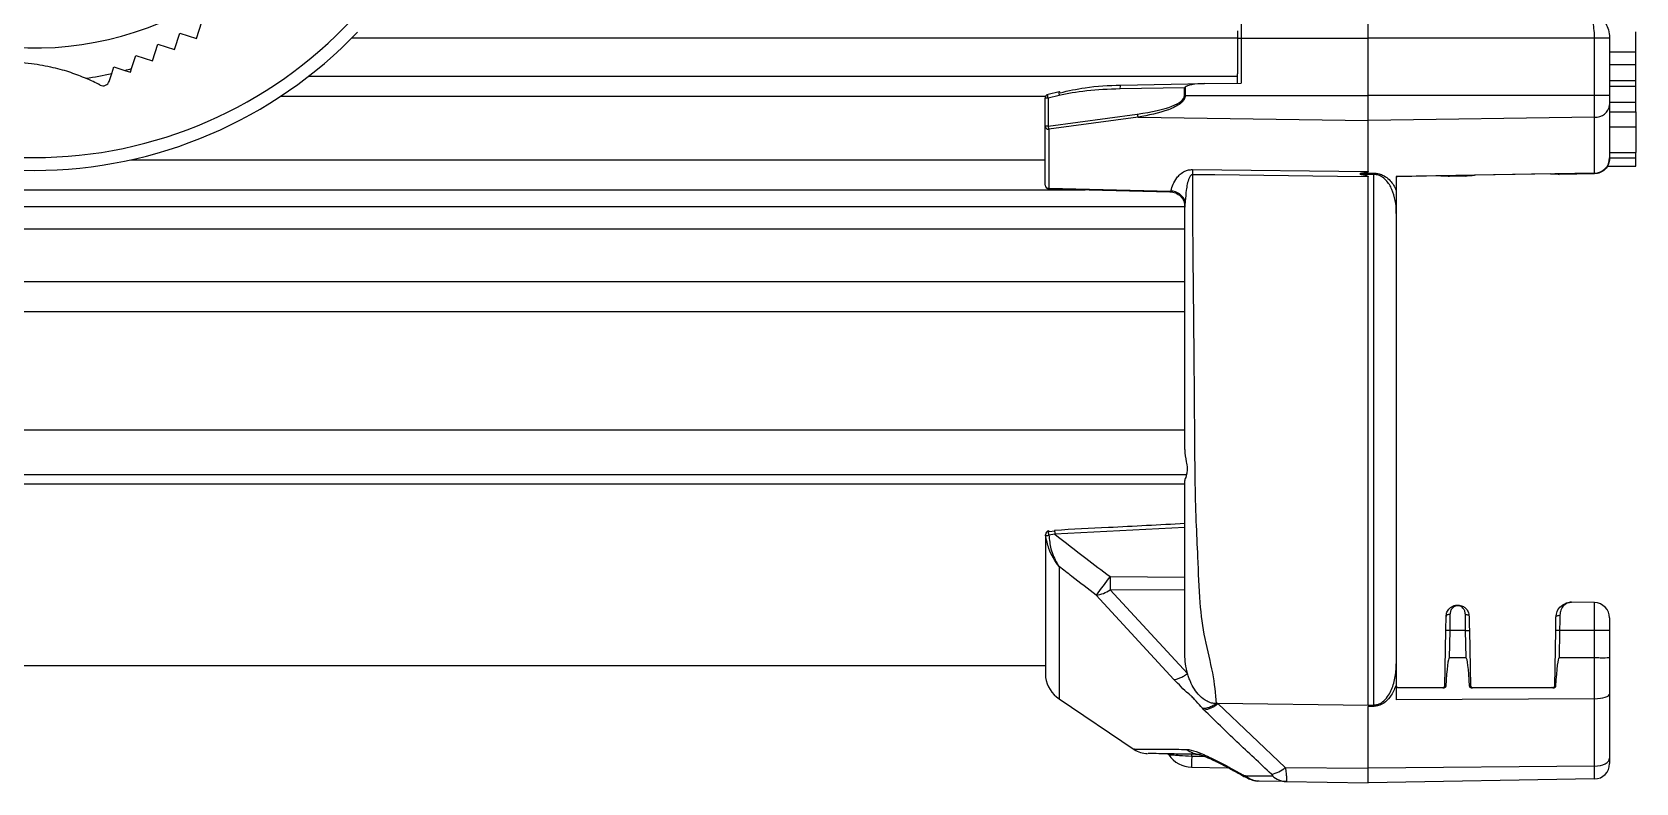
# Model space of a CAD drawing. Extents: x 7 to 135, y 3 to 97.
# Drawn here: x 21.51 to 27.79, y 37.42 to 40.35 of the extents above; entities that cross this region are included whole.
import ezdxf

# ---------------------------------------------------------------- set-up
doc = ezdxf.new("R2010")
doc.units = 0
doc.header["$MEASUREMENT"] = 0
doc.layers.add('OBJECT', color=7, linetype='CONTINUOUS')

msp = doc.modelspace()

# ---------------------------------------------------------------- linework, layer by layer
at = {"layer": 'OBJECT'}
for p, q in [((22.1523, 40.3293), (22.1732, 40.3944)), ((26.243, 40.4083), (26.243, 40.3296)), ((26.7402, 40.3296), (26.7402, 40.4145)), ((22.0664, 40.2851), (22.0872, 40.3502)), ((22.0872, 40.3502), (22.1523, 40.3293)), ((22.7611, 40.3309), (26.2282, 40.3309)), ((26.2282, 40.3582), (26.2282, 40.3309)), ((26.2282, 40.3309), (26.2282, 40.1899)), ((26.2282, 40.3296), (26.243, 40.3296)), ((26.243, 40.3296), (26.243, 40.1546)), ((26.243, 40.3296), (26.7402, 40.3296)), ((26.7402, 40.1051), (26.7402, 40.3296)), ((27.6263, 40.3296), (26.7402, 40.3296)), ((27.6263, 40.1051), (27.6263, 40.3296)), ((27.6852, 40.3296), (27.6263, 40.3296)), ((27.6852, 40.3296), (27.6852, 40.1051)), ((27.7882, 40.2761), (27.7882, 40.3553)), ((21.8991, 40.2113), (21.9153, 40.2618)), ((21.9153, 40.2618), (21.9804, 40.2409)), ((21.9804, 40.2409), (22.0013, 40.306)), ((22.0013, 40.306), (22.0664, 40.2851)), ((27.6852, 40.2761), (27.7882, 40.2761)), ((27.7882, 40.2268), (27.7882, 40.2761)), ((21.8112, 40.161), (21.821, 40.1917)), ((21.821, 40.1917), (21.8293, 40.2176)), ((21.8293, 40.2176), (21.872, 40.2039)), ((21.872, 40.2039), (21.8944, 40.1967)), ((21.8944, 40.1967), (21.8991, 40.2113)), ((26.2282, 40.1543), (26.2282, 40.1899)), ((27.6852, 40.2268), (27.7882, 40.2268)), ((27.7882, 40.1646), (27.7882, 40.2268)), ((22.5923, 40.1812), (26.2282, 40.1812)), ((26.0208, 40.1358), (25.7686, 40.1314)), ((25.7715, 40.1464), (26.0989, 40.1521)), ((26.0208, 40.1051), (26.0208, 40.1358)), ((26.0237, 40.1387), (26.0237, 40.1051)), ((26.0989, 40.1521), (26.243, 40.1546)), ((27.6852, 40.1646), (27.7882, 40.1646)), ((27.6852, 40.1645), (27.7882, 40.1645)), ((27.6852, 40.1421), (27.7882, 40.1421)), ((27.6852, 40.1419), (27.7882, 40.1419)), ((27.7882, 40.1645), (27.7882, 40.1646)), ((27.7882, 40.1421), (27.7882, 40.1645)), ((27.7882, 40.1421), (27.7882, 40.1419)), ((27.7882, 40.0802), (27.7882, 40.1419)), ((22.4839, 40.1033), (25.4776, 40.1033)), ((25.4752, 39.9854), (25.4752, 40.0953)), ((25.487, 40.0953), (25.4752, 40.0953)), ((25.5305, 40.1204), (25.4867, 40.1099)), ((25.5308, 40.1059), (25.487, 40.0953)), ((25.487, 40.0953), (25.487, 39.9854)), ((26.0208, 40.1051), (26.0237, 40.1051)), ((26.0237, 40.1051), (26.7402, 40.1051)), ((26.7402, 40.008), (26.7402, 40.1051)), ((27.6263, 40.1051), (26.7402, 40.1051)), ((27.6263, 40.0205), (27.6263, 40.1051)), ((27.6852, 40.1051), (27.6263, 40.1051)), ((27.6852, 40.1051), (27.6852, 40.0691)), ((27.6852, 40.0802), (27.7882, 40.0802)), ((27.6852, 40.0691), (27.6852, 39.8614)), ((27.7882, 40.0415), (27.7882, 40.0802)), ((25.487, 39.9854), (25.8361, 40.0329)), ((25.8391, 40.0207), (25.49, 39.9733)), ((25.8391, 40.0207), (26.7402, 40.008)), ((27.6263, 40.0205), (26.7402, 40.008)), ((26.7402, 39.8076), (26.7402, 40.008)), ((27.6263, 39.8017), (27.6263, 40.0205)), ((27.6852, 40.0415), (27.7882, 40.0415)), ((27.7882, 40.0415), (27.7882, 39.9826)), ((25.487, 39.9854), (25.4752, 39.9854)), ((25.4752, 39.7549), (25.4752, 39.9854)), ((25.49, 39.9733), (25.49, 39.7428)), ((27.6852, 39.9826), (27.7882, 39.9826)), ((27.7882, 39.9826), (27.7882, 39.8826)), ((27.6852, 39.8826), (27.7882, 39.8826)), ((27.7882, 39.862), (27.7882, 39.8826)), ((21.8976, 39.8544), (25.4752, 39.8544)), ((26.0517, 39.8157), (26.7402, 39.8076)), ((27.6754, 39.8285), (27.7882, 39.8285)), ((27.6852, 39.862), (27.7882, 39.862)), ((27.6852, 39.8614), (27.6852, 39.8593)), ((27.7882, 39.8285), (27.7882, 39.862)), ((26.7402, 37.7195), (26.7402, 39.7876)), ((26.7618, 37.7198), (26.7618, 39.7968)), ((27.6263, 39.8017), (26.8502, 39.7882)), ((26.8502, 39.7882), (26.8502, 39.734)), ((26.8552, 39.788), (26.8502, 39.7879)), ((27.0244, 39.791), (26.8552, 39.788)), ((27.1229, 39.7905), (27.0581, 39.7894)), ((27.4544, 39.7985), (27.1565, 39.7933)), ((27.6263, 39.7993), (27.4881, 39.7969)), ((27.6263, 39.7993), (27.6263, 39.8017)), ((17.6782, 39.7367), (25.6317, 39.7367)), ((25.4899, 39.7399), (25.9636, 39.7292)), ((25.49, 39.7428), (25.9677, 39.7319)), ((17.6782, 39.671), (26.0219, 39.671)), ((26.8502, 39.6445), (26.8502, 37.8816)), ((17.6782, 39.5838), (26.0222, 39.5838)), ((17.6782, 39.378), (26.0222, 39.378)), ((17.6782, 39.2598), (26.0222, 39.2598)), ((18.3048, 38.7975), (26.0222, 38.7975)), ((18.4178, 38.6229), (26.029, 38.6229)), ((18.4102, 38.5856), (26.0222, 38.5856)), ((25.4765, 38.3868), (25.4765, 37.8306)), ((25.4767, 38.3848), (25.4765, 38.3868)), ((25.4767, 38.3848), (25.4767, 37.8282)), ((25.5131, 38.3887), (25.4897, 38.3847)), ((25.491, 38.3996), (25.5128, 38.4015)), ((26.0222, 38.4152), (25.5131, 38.3887)), ((25.5303, 38.262), (25.5303, 37.7442)), ((25.7293, 38.2226), (26.0222, 38.2212)), ((25.9787, 37.8199), (25.6751, 38.1503)), ((26.0222, 38.1694), (25.7293, 38.1708)), ((25.7293, 38.1708), (26.0328, 37.8434)), ((27.6263, 38.1209), (27.536, 38.1224)), ((27.6263, 38.0113), (27.6263, 38.1209)), ((27.6852, 38.0609), (27.6852, 38.0113)), ((27.0403, 37.7942), (27.0441, 38.0116)), ((27.0594, 38.0113), (27.0575, 37.9045)), ((27.1216, 38.0113), (27.0594, 38.0113)), ((27.1235, 37.9045), (27.1216, 38.0113)), ((27.1363, 38.0116), (27.1401, 37.7942)), ((27.4703, 37.7942), (27.4741, 38.0116)), ((27.4894, 38.0113), (27.4875, 37.9047)), ((27.6263, 38.0113), (27.4894, 38.0113)), ((27.6263, 37.9047), (27.6263, 38.0113)), ((27.6852, 38.0113), (27.6263, 38.0113)), ((27.6852, 38.0113), (27.6852, 37.9047)), ((17.6782, 37.8748), (25.4765, 37.8748)), ((27.1235, 37.9045), (27.0575, 37.9045)), ((27.6263, 37.9047), (27.4875, 37.9047)), ((27.6263, 37.745), (27.6263, 37.9047)), ((27.6852, 37.9047), (27.6852, 37.7632)), ((26.8502, 37.8004), (26.8502, 37.7409)), ((25.5303, 37.7442), (25.8239, 37.5462)), ((26.8502, 37.7943), (26.8552, 37.7893)), ((27.6263, 37.745), (26.8502, 37.7409)), ((26.8552, 37.7893), (27.0292, 37.7893)), ((27.0353, 37.7893), (27.0403, 37.7942)), ((27.1401, 37.7942), (27.1451, 37.7893)), ((27.1515, 37.7893), (27.4593, 37.7893)), ((27.4653, 37.7893), (27.4703, 37.7942)), ((27.6263, 37.4812), (27.6263, 37.745)), ((27.6852, 37.7632), (27.6852, 37.5123)), ((26.097, 37.701), (26.0909, 37.7073)), ((26.1512, 37.7255), (26.145, 37.7256)), ((26.1512, 37.7255), (26.4156, 37.4761)), ((26.7402, 37.7195), (26.7618, 37.7198)), ((26.7618, 37.7146), (26.7402, 37.7143)), ((26.7402, 37.4732), (26.7402, 37.7143)), ((26.049, 37.5191), (26.0492, 37.5274)), ((26.1027, 37.5181), (26.049, 37.5191)), ((27.6852, 37.5123), (27.6852, 37.4908)), ((26.0483, 37.4774), (26.1911, 37.4749)), ((26.1943, 37.4776), (26.2499, 37.4473)), ((26.2023, 37.4693), (26.2579, 37.4388)), ((26.4156, 37.4761), (26.7402, 37.4732)), ((27.6263, 37.4812), (26.7402, 37.4732)), ((26.7402, 37.4153), (26.7402, 37.4732)), ((27.6263, 37.4308), (26.7402, 37.4153)), ((27.6263, 37.4308), (27.6263, 37.4812)), ((26.4192, 37.4209), (26.3133, 37.4228)), ((26.4192, 37.4209), (26.7402, 37.4153))]:
    msp.add_line(p, q, dxfattribs=at)
at = {"layer": 'OBJECT', "flags": 128}
for points in [[(25.487, 40.0953), (25.4862, 40.0995), (25.4857, 40.1033), (25.4856, 40.1065), (25.4859, 40.1087), (25.4865, 40.1098), (25.4867, 40.1099)], [(25.5305, 40.1204), (25.5303, 40.1204), (25.5297, 40.1193), (25.5294, 40.1171), (25.5295, 40.1139), (25.53, 40.1101), (25.5308, 40.1059)], [(25.5338, 40.1165), (25.5324, 40.1189), (25.5313, 40.1202), (25.5305, 40.1204)], [(26.7402, 39.7876), (26.6202, 39.789), (26.1403, 39.7946), (26.0517, 39.7957)], [(26.7158, 39.8013), (26.7402, 39.8016), (26.7618, 39.8018)], [(26.7618, 39.7968), (26.7402, 39.7966), (26.7159, 39.7963)], [(25.4897, 38.3847), (25.4892, 38.3889), (25.4888, 38.3929), (25.4887, 38.3964), (25.4888, 38.3992), (25.4891, 38.401), (25.4896, 38.4017), (25.4896, 38.4017)], [(25.4896, 38.4017), (25.4903, 38.4012), (25.491, 38.3996)], [(27.0441, 38.0116), (27.0444, 38.0309), (27.0448, 38.0496), (27.0451, 38.067)], [(27.0603, 38.0747), (27.0574, 38.0746), (27.0545, 38.0742), (27.0519, 38.0735), (27.0496, 38.0725), (27.0477, 38.0714), (27.0463, 38.07), (27.0454, 38.0685), (27.0451, 38.067)], [(27.1206, 38.0747), (27.1235, 38.0746), (27.1263, 38.0742), (27.1288, 38.0734), (27.131, 38.0725), (27.1329, 38.0713), (27.1342, 38.07), (27.1351, 38.0685), (27.1354, 38.067)], [(27.1354, 38.067), (27.1357, 38.0496), (27.136, 38.031), (27.1363, 38.0116)], [(27.4741, 38.0116), (27.4744, 38.0297), (27.4747, 38.0473), (27.475, 38.0635)], [(27.475, 38.0635), (27.4753, 38.0651), (27.4762, 38.0666), (27.4776, 38.0679), (27.4795, 38.0691), (27.4819, 38.0701), (27.4845, 38.0708), (27.4873, 38.0712), (27.4903, 38.0713)], [(26.7552, 37.7175), (26.7402, 37.7177), (26.1512, 37.7255)], [(26.049, 37.5191), (26.0487, 37.5026), (26.0485, 37.4892), (26.0484, 37.4804), (26.0483, 37.4774)], [(27.6263, 37.4812), (27.6378, 37.4819), (27.6489, 37.4837), (27.6591, 37.4866), (27.668, 37.4905), (27.6753, 37.4952), (27.6808, 37.5005), (27.6841, 37.5063), (27.6852, 37.5123)], [(26.1943, 37.4776), (26.1981, 37.4723), (26.2022, 37.4692)], [(26.2499, 37.4473), (26.2537, 37.442), (26.2578, 37.4388)]]:
    msp.add_lwpolyline(points, dxfattribs=at)
at = {"layer": 'OBJECT'}
for centre, radius, start, end in [((21.5182, 41.5628), 1.2714, 81.90645, 32.50517), ((21.5182, 41.5628), 1.7, 222.9794, 317.0206), ((21.5182, 41.5628), 1.75, 223.69573, 316.30427), ((21.5182, 41.5628), 1.4042, 278.27055, 282.4518), ((21.5182, 41.5628), 1.4042, 284.5915, 285.73707), ((21.4161, 39.4694), 0.7667, 62.03108, 66.62751), ((21.7874, 40.1687), 0.025, 242.03108, 342.20581), ((25.7885, 40.1353), 0.0203, 146.91314, 191.08361), ((25.4902, 40.0953), 0.015, 103.57377, 180), ((27.6306, 40.0753), 0.055, 265.46286, 353.4643), ((25.8852, 40.0382), 0.0494, 186.2531, 200.77116), ((25.4889, 39.987), 0.0137, 186.52743, 274.54554), ((25.536, 39.9908), 0.0493, 186.23415, 200.79026), ((25.4902, 39.7549), 0.015, 180, 268.69786), ((25.4889, 39.7565), 0.0137, 186.52743, 274.54554), ((27.2741, 39.7993), 0.5123, 179.71836, 180.28164), ((25.3175, 39.7462), 0.1725, 357.92785, 358.87927), ((25.9642, 39.6673), 0.0647, 23.12473, 86.85689), ((25.4915, 38.3868), 0.015, 97.4113, 180), ((25.4834, 38.4159), 0.0318, 257.89894, 281.42237), ((25.7244, 38.4035), 0.2119, 179.93322, 183.98755), ((28.66, 35.9698), 3.6965, 142.44958, 143.84974), ((30.7728, 38.1967), 5.0435, 179.70588, 180.29412), ((25.6621, 38.2668), 0.1171, 276.41671, 305.04285), ((27.6252, 38.0609), 0.06, 0, 89), ((26.8504, 26.2836), 11.7296, 88.97933, 89.05388), ((26.9162, 49.9799), 11.9703, 270.98303, 271.05358), ((27.2811, 26.3233), 11.6899, 88.97913, 89.05393), ((25.4915, 37.8306), 0.015, 180, 189.00587), ((25.6002, 37.8478), 0.125, 189.00587, 236), ((27.0172, 36.3056), 1.4889, 88.9824, 89.11061), ((27.117, 38.9685), 1.1744, 270.98234, 271.12914), ((27.4445, 36.1382), 1.6563, 88.99204, 89.10704), ((26.0827, 37.8051), 0.105, 277.86131, 310.73259), ((27.1103, 37.7172), 0.3486, 179.57477, 180.42523), ((25.8778, 37.6304), 0.1, 237.36131, 269), ((25.9515, 37.5191), 0.01, 34.1112, 89.00348), ((26.0502, 37.5874), 0.11, 214.73652, 269), ((26.0855, 37.6158), 0.089, 230.96538, 268.79479), ((27.6252, 37.4908), 0.06, 271, 0), ((26.3152, 37.509), 0.0862, 229.39776, 268.70669), ((26.3476, 37.548), 0.099, 278.03332, 313.41083), ((26.4212, 37.5037), 0.0828, 227.20321, 268.56451)]:
    msp.add_arc(centre, radius, start, end, dxfattribs=at)
for centre, major_axis, ratio, start_param, end_param in [((25.7974, 40.0543), (0.3577, 0), 0.216052, 1.651412, 2.411634), ((26.024, 40.1358), (0.0149, 0.0152), 0.107118, 1.479674, 1.675675), ((26.0992, 40.1371), (0.077, 0.0013), 0.194749, 1.571106, 2.942205), ((25.6259, 40.1051), (0.3949, 0), 0.216052, 5.273893, 6.283185), ((27.6252, 39.8614), (0.06, 0), 0.995217, 4.729842, 6.283185), ((27.0401, 39.8041), (0.0231, -0.0126), 0.325231, 5.225626, 5.764833), ((27.1404, 39.8058), (0.0226, 0.0134), 0.325231, 3.659944, 4.199172), ((27.4701, 39.8116), (0.0231, -0.0126), 0.325231, 5.22552, 5.764833), ((27.0522, 37.6182), (0.0053, 0.2863), 0.052382, 0.000989, 0.909713), ((27.1282, 37.6182), (-0.0047, 0.2863), 0.052386, 5.373427, 6.28234), ((27.4822, 37.6184), (0.0053, 0.2863), 0.052382, 0.000989, 0.910583), ((27.6252, 37.7632), (0.06, 0), 0.303082, 4.729842, 6.283185)]:
    msp.add_ellipse(centre, major_axis=major_axis, ratio=ratio, start_param=start_param, end_param=end_param, dxfattribs=at)
for points, knots in [([(27.6263, 40.3296), (27.6262, 40.3337), (27.626, 40.3498), (27.6234, 40.377), (27.6193, 40.3949), (27.6173, 40.4037)], [0, 0, 0, 0, 0.149912, 0.585098, 1, 1, 1, 1]), ([(27.6672, 40.3928), (27.6713, 40.3852), (27.6799, 40.3693), (27.6847, 40.3467), (27.6851, 40.3331), (27.6852, 40.3296)], [0, 0, 0, 0, 0.401576, 0.845352, 1, 1, 1, 1]), ([(21.1819, 40.1995), (21.2019, 40.2054), (21.2419, 40.2173), (21.3161, 40.231), (21.4058, 40.2383), (21.5049, 40.233), (21.5905, 40.2173), (21.6615, 40.1971), (21.7006, 40.1812), (21.7202, 40.1732)], [0, 0, 0, 0, 0.132479, 0.264598, 0.424795, 0.586022, 0.731881, 0.86575, 1, 1, 1, 1]), ([(25.5338, 40.1165), (25.5662, 40.1239), (25.6444, 40.1418), (25.7246, 40.1447), (25.7715, 40.1464)], [0, 0, 0, 0, 0.414619, 1, 1, 1, 1]), ([(26.0237, 40.1051), (26.0235, 40.1026), (26.0229, 40.0964), (26.0168, 40.0854), (25.9967, 40.0663), (25.9366, 40.0392), (25.8791, 40.0283), (25.8391, 40.0207)], [0, 0, 0, 0, 0.034908, 0.084603, 0.169379, 0.420461, 1, 1, 1, 1]), ([(25.9677, 39.7319), (25.9731, 39.7495), (25.9802, 39.7725), (26.0032, 39.7978), (26.0188, 39.8085), (26.0359, 39.8148), (26.0465, 39.8154), (26.0517, 39.8157)], [0, 0, 0, 0, 0.508833, 0.665414, 0.822955, 0.91238, 1, 1, 1, 1]), ([(26.0517, 39.8157), (26.0517, 39.8129), (26.0517, 39.8072), (26.0517, 39.7995), (26.0517, 39.7957)], [0, 0, 0, 0, 0.5, 1, 1, 1, 1]), ([(27.6852, 39.8593), (27.6843, 39.8515), (27.6826, 39.836), (27.669, 39.8163), (27.6495, 39.8023), (27.634, 39.8003), (27.6263, 39.7993)], [0, 0, 0, 0, 0.250002, 0.499998, 0.750005, 1, 1, 1, 1]), ([(26.0517, 39.7957), (26.0517, 39.7957), (26.0511, 39.7957), (26.0497, 39.7955), (26.0474, 39.7944), (26.0431, 39.7904), (26.0332, 39.7707), (26.0274, 39.7368), (26.0249, 39.7067), (26.0237, 39.6927)], [0, 0, 0, 0, 0.000017, 0.012898, 0.029458, 0.059185, 0.156315, 0.609371, 1, 1, 1, 1]), ([(26.0517, 39.7957), (26.0519, 39.7262), (26.0524, 39.592), (26.0546, 39.382), (26.0567, 39.1759), (26.0581, 38.9934), (26.0598, 38.8052), (26.0607, 38.6259), (26.0647, 38.445), (26.0737, 38.2819), (26.0779, 38.1276), (26.0976, 37.9769), (26.1341, 37.8448), (26.1414, 37.7649), (26.145, 37.7256)], [0, 0, 0, 0, 0.07955, 0.153685, 0.248967, 0.331702, 0.386374, 0.497167, 0.578812, 0.65068, 0.748122, 0.831076, 0.916877, 1, 1, 1, 1]), ([(26.7158, 39.8013), (26.7149, 39.8012), (26.7133, 39.8009), (26.7113, 39.8005), (26.71, 39.8002), (26.709, 39.7999), (26.7083, 39.7995), (26.708, 39.7992), (26.7079, 39.799), (26.708, 39.7988), (26.7081, 39.7985), (26.7087, 39.7981), (26.7113, 39.7971), (26.7139, 39.7966), (26.7159, 39.7963)], [0, 0, 0, 0, 0.164551, 0.272739, 0.345778, 0.40242, 0.45946, 0.479828, 0.49449, 0.509214, 0.526683, 0.556492, 0.649474, 1, 1, 1, 1]), ([(26.7402, 39.8076), (26.7402, 39.8074), (26.7401, 39.807), (26.7392, 39.8063), (26.7361, 39.8049), (26.7281, 39.8031), (26.7206, 39.802), (26.7158, 39.8013)], [0, 0, 0, 0, 0.0330513, 0.0743777, 0.1545323, 0.4597291, 1, 1, 1, 1]), ([(26.7159, 39.7963), (26.7188, 39.7957), (26.7235, 39.7949), (26.7295, 39.7934), (26.7336, 39.7922), (26.7365, 39.7911), (26.7384, 39.7901), (26.7397, 39.789), (26.7402, 39.7882), (26.7402, 39.7877), (26.7402, 39.7876)], [0, 0, 0, 0, 0.32164, 0.539513, 0.688056, 0.790315, 0.893907, 0.93668, 0.979932, 1, 1, 1, 1]), ([(26.7618, 39.8018), (26.7673, 39.8015), (26.7798, 39.8009), (26.8, 39.7936), (26.8254, 39.776), (26.8409, 39.7542), (26.8484, 39.738), (26.8502, 39.734)], [0, 0, 0, 0, 0.106435, 0.237709, 0.447453, 0.863235, 1, 1, 1, 1]), ([(26.8502, 39.6445), (26.8502, 39.6463), (26.85, 39.6779), (26.8432, 39.7227), (26.8167, 39.7692), (26.7949, 39.7878), (26.7775, 39.7957), (26.7666, 39.7965), (26.7618, 39.7968)], [0, 0, 0, 0, 0.032683, 0.546457, 0.771869, 0.88182, 0.947949, 1, 1, 1, 1]), ([(27.0244, 39.791), (27.0251, 39.791), (27.0266, 39.7911), (27.0301, 39.7912), (27.0341, 39.7913), (27.0383, 39.7913), (27.0422, 39.7914), (27.0453, 39.7914), (27.0473, 39.7914), (27.0477, 39.7913), (27.0478, 39.7913)], [0, 0, 0, 0, 0.127097, 0.254209, 0.381232, 0.508199, 0.635163, 0.762147, 0.889209, 1, 1, 1, 1]), ([(27.1331, 39.7928), (27.1333, 39.7928), (27.1336, 39.7929), (27.1359, 39.793), (27.1392, 39.7931), (27.1431, 39.7932), (27.1473, 39.7932), (27.1513, 39.7933), (27.1545, 39.7933), (27.1559, 39.7933), (27.1565, 39.7933)], [0, 0, 0, 0, 0.127193, 0.254396, 0.381546, 0.508613, 0.635582, 0.762566, 0.889523, 1, 1, 1, 1]), ([(27.4544, 39.7985), (27.4551, 39.7985), (27.4566, 39.7986), (27.4601, 39.7987), (27.4641, 39.7988), (27.4683, 39.7988), (27.4722, 39.7989), (27.4753, 39.7989), (27.4773, 39.7989), (27.4777, 39.7989), (27.4778, 39.7988)], [0, 0, 0, 0, 0.1271027, 0.2541924, 0.3812301, 0.5082144, 0.6351612, 0.7621573, 0.889228, 1, 1, 1, 1]), ([(25.9636, 39.7292), (25.9637, 39.7292), (25.9639, 39.7294), (25.9655, 39.7302), (25.9669, 39.7313), (25.9677, 39.7319)], [0, 0, 0, 0, 0.218866, 0.541006, 1, 1, 1, 1]), ([(25.9636, 39.7292), (25.9713, 39.7281), (25.9868, 39.726), (26.0061, 39.7121), (26.0196, 39.6925), (26.0213, 39.677), (26.0222, 39.6692)], [0, 0, 0, 0, 0.250009, 0.5, 0.750003, 1, 1, 1, 1]), ([(26.0237, 39.6927), (26.0234, 39.6885), (26.0228, 39.6798), (26.0222, 39.6724), (26.0222, 39.6692), (26.0222, 39.6692)], [0, 0, 0, 0, 0.482938, 0.999931, 1, 1, 1, 1]), ([(26.8502, 39.734), (26.8502, 39.7279), (26.8502, 39.7008), (26.8502, 39.6688), (26.8502, 39.6447), (26.8502, 39.6445)], [0, 0, 0, 0, 0.225805, 0.992309, 1, 1, 1, 1]), ([(26.0222, 38.7201), (26.0222, 38.8171), (26.0222, 39.0126), (26.0222, 39.3303), (26.0222, 39.5569), (26.0222, 39.6692)], [0, 0, 0, 0, 0.331764, 0.668595, 1, 1, 1, 1]), ([(26.0222, 38.7201), (26.0222, 38.7201), (26.0222, 38.7034), (26.0261, 38.6826), (26.0312, 38.653), (26.0318, 38.6364), (26.0279, 38.6159), (26.023, 38.6052), (26.0222, 38.6005), (26.0222, 38.5995), (26.0222, 38.5995)], [0, 0, 0, 0, 0.0000132, 0.2808512, 0.3606557, 0.5859685, 0.6492053, 0.9383991, 0.9999869, 1, 1, 1, 1]), ([(26.0222, 37.9188), (26.0222, 37.9328), (26.0222, 37.9604), (26.0222, 38.0017), (26.0222, 38.0445), (26.0222, 38.0899), (26.0222, 38.1396), (26.0222, 38.1958), (26.0222, 38.27), (26.0222, 38.3631), (26.0222, 38.4774), (26.0222, 38.5587), (26.0222, 38.5995)], [0, 0, 0, 0, 0.082474, 0.162896, 0.242366, 0.322128, 0.399672, 0.479607, 0.56118, 0.70942, 0.853856, 1, 1, 1, 1]), ([(26.0222, 38.4302), (25.9224, 38.425), (25.7525, 38.4161), (25.5826, 38.4074), (25.5126, 38.4038)], [0, 0, 0, 0, 0.587417, 1, 1, 1, 1]), ([(25.5303, 38.262), (25.5302, 38.2621), (25.514, 38.2823), (25.4903, 38.3209), (25.4805, 38.367), (25.4767, 38.3848)], [0, 0, 0, 0, 0.003193, 0.613381, 1, 1, 1, 1]), ([(25.4897, 38.3847), (25.4918, 38.3668), (25.4967, 38.3261), (25.514, 38.288), (25.5268, 38.2672), (25.5295, 38.2631), (25.5302, 38.2621), (25.5303, 38.262)], [0, 0, 0, 0, 0.386794, 0.875867, 0.969474, 0.996993, 1, 1, 1, 1]), ([(25.5131, 38.3887), (25.5534, 38.3576), (25.6254, 38.3021), (25.6976, 38.2469), (25.7293, 38.2226)], [0, 0, 0, 0, 0.560211, 1, 1, 1, 1]), ([(25.6751, 38.1503), (25.6434, 38.1747), (25.5951, 38.2119), (25.5468, 38.2492), (25.5303, 38.262)], [0, 0, 0, 0, 0.656988, 1, 1, 1, 1]), ([(27.475, 38.0635), (27.4762, 38.0716), (27.4788, 38.0896), (27.4969, 38.1116), (27.5164, 38.1207), (27.53, 38.1223), (27.5339, 38.1225), (27.5354, 38.1225), (27.536, 38.1224), (27.536, 38.1224)], [0, 0, 0, 0, 0.222919, 0.491999, 0.859914, 0.946415, 0.979318, 0.996879, 1, 1, 1, 1]), ([(27.536, 38.1224), (27.536, 38.1224), (27.5354, 38.1225), (27.5325, 38.1224), (27.5219, 38.1212), (27.5068, 38.1131), (27.4932, 38.0943), (27.4912, 38.0784), (27.4903, 38.0713)], [0, 0, 0, 0, 0.00343, 0.026396, 0.142295, 0.51511, 0.783765, 1, 1, 1, 1]), ([(27.0451, 38.067), (27.0458, 38.0725), (27.0474, 38.0847), (27.0574, 38.0987), (27.0699, 38.1072), (27.0813, 38.1108), (27.0911, 38.1116), (27.1007, 38.1105), (27.1113, 38.1067), (27.1227, 38.0988), (27.1327, 38.0854), (27.1345, 38.0732), (27.1354, 38.067)], [0, 0, 0, 0, 0.120903, 0.263873, 0.372966, 0.447251, 0.506915, 0.566521, 0.636794, 0.735124, 0.863719, 1, 1, 1, 1]), ([(27.0603, 38.0747), (27.0602, 38.0657), (27.0599, 38.046), (27.0595, 38.0235), (27.0594, 38.0113)], [0, 0, 0, 0, 0.454596, 1, 1, 1, 1]), ([(27.1206, 38.0747), (27.12, 38.0795), (27.1189, 38.0888), (27.1123, 38.0988), (27.1049, 38.1049), (27.0977, 38.1079), (27.0911, 38.1088), (27.0843, 38.1082), (27.0765, 38.1052), (27.0684, 38.0986), (27.0619, 38.0882), (27.0608, 38.0789), (27.0603, 38.0747)], [0, 0, 0, 0, 0.145127, 0.280767, 0.378366, 0.442218, 0.492859, 0.543527, 0.611099, 0.720062, 0.871584, 1, 1, 1, 1]), ([(27.1216, 38.0113), (27.1214, 38.0215), (27.1211, 38.0439), (27.1208, 38.0638), (27.1206, 38.0747)], [0, 0, 0, 0, 0.453631, 1, 1, 1, 1]), ([(27.4903, 38.0713), (27.4901, 38.0623), (27.4898, 38.0436), (27.4895, 38.0224), (27.4894, 38.0113)], [0, 0, 0, 0, 0.480229, 1, 1, 1, 1]), ([(26.0328, 37.8434), (26.0297, 37.856), (26.0236, 37.8809), (26.0227, 37.9063), (26.0222, 37.9188)], [0, 0, 0, 0, 0.506887, 1, 1, 1, 1]), ([(26.7618, 37.7198), (26.7674, 37.7204), (26.78, 37.7219), (26.7997, 37.7336), (26.8226, 37.7589), (26.8369, 37.7917), (26.848, 37.835), (26.8493, 37.8627), (26.8502, 37.8816)], [0, 0, 0, 0, 0.07254, 0.162857, 0.303952, 0.563142, 0.702516, 1, 1, 1, 1]), ([(26.8502, 37.8816), (26.8502, 37.8814), (26.8502, 37.8608), (26.8502, 37.8353), (26.8502, 37.8064), (26.8502, 37.8004)], [0, 0, 0, 0, 0.007781, 0.791162, 1, 1, 1, 1]), ([(27.6852, 37.9047), (27.6843, 37.9046), (27.6825, 37.9043), (27.669, 37.9041), (27.6495, 37.9041), (27.634, 37.9045), (27.6263, 37.9047)], [0, 0, 0, 0, 0.249999, 0.500004, 0.750005, 1, 1, 1, 1]), ([(25.9787, 37.8199), (25.9823, 37.8202), (25.9897, 37.8209), (26.0031, 37.8258), (26.0176, 37.833), (26.0278, 37.8399), (26.0328, 37.8434)], [0, 0, 0, 0, 0.250001, 0.5, 0.750003, 1, 1, 1, 1]), ([(26.0909, 37.7073), (26.0831, 37.7165), (26.0713, 37.7302), (26.0564, 37.7464), (26.0481, 37.7545), (26.0438, 37.7585), (26.0414, 37.7607), (26.0401, 37.7619), (26.0395, 37.7625), (26.0392, 37.7628), (26.039, 37.7629), (26.0389, 37.763), (26.0389, 37.763), (26.0389, 37.763), (26.0388, 37.7631), (26.0388, 37.7631), (26.0388, 37.7631), (26.0388, 37.7631), (26.0388, 37.7631), (26.0388, 37.7631), (26.0385, 37.7636), (26.0262, 37.7708), (26.008, 37.7925), (25.9886, 37.8106), (25.9787, 37.8199)], [0, 0, 0, 0, 0.25002, 0.373725, 0.430505, 0.463089, 0.480442, 0.489382, 0.493916, 0.496202, 0.497349, 0.497924, 0.498211, 0.498354, 0.498424, 0.498461, 0.498479, 0.498489, 0.498492, 0.498499, 0.499537, 0.508091, 0.749238, 1, 1, 1, 1]), ([(26.145, 37.7256), (26.1389, 37.7261), (26.1264, 37.7272), (26.1033, 37.7365), (26.0795, 37.755), (26.0588, 37.7821), (26.0461, 37.8064), (26.0379, 37.827), (26.0346, 37.8377), (26.0329, 37.8434)], [0, 0, 0, 0, 0.096753, 0.199564, 0.398148, 0.597065, 0.794793, 0.890685, 1, 1, 1, 1]), ([(26.8502, 37.8004), (26.8445, 37.7861), (26.8376, 37.7689), (26.8204, 37.7447), (26.8052, 37.7292), (26.7825, 37.7168), (26.7682, 37.7153), (26.7618, 37.7146)], [0, 0, 0, 0, 0.369964, 0.447371, 0.697692, 0.863514, 1, 1, 1, 1]), ([(27.0436, 37.7942), (27.0435, 37.7933), (27.0432, 37.7914), (27.0416, 37.7891), (27.0395, 37.7873), (27.0368, 37.7864), (27.034, 37.7864), (27.0313, 37.7874), (27.0299, 37.7887), (27.0292, 37.7893)], [0, 0, 0, 0, 0.142358, 0.284717, 0.427176, 0.569117, 0.710714, 0.852162, 1, 1, 1, 1]), ([(27.0292, 37.7893), (27.0304, 37.7893), (27.0321, 37.7893), (27.0339, 37.7893), (27.0348, 37.7893), (27.0353, 37.7893), (27.0353, 37.7893)], [0, 0, 0, 0, 0.488179, 0.736871, 0.985967, 1, 1, 1, 1]), ([(27.1515, 37.7893), (27.1508, 37.7887), (27.1495, 37.7874), (27.1468, 37.7865), (27.1441, 37.7864), (27.1414, 37.7873), (27.1392, 37.789), (27.1376, 37.7913), (27.1373, 37.7932), (27.1371, 37.7942)], [0, 0, 0, 0, 0.14173, 0.283413, 0.425072, 0.56651, 0.708119, 0.85004, 1, 1, 1, 1]), ([(27.1451, 37.7893), (27.1452, 37.7893), (27.1457, 37.7893), (27.1466, 37.7893), (27.1486, 37.7893), (27.1503, 37.7893), (27.1515, 37.7893)], [0, 0, 0, 0, 0.0140353, 0.2630983, 0.5117813, 1, 1, 1, 1]), ([(27.4736, 37.7942), (27.4735, 37.7933), (27.4732, 37.7914), (27.4716, 37.7891), (27.4695, 37.7873), (27.4668, 37.7864), (27.464, 37.7865), (27.4613, 37.7874), (27.46, 37.7887), (27.4593, 37.7893)], [0, 0, 0, 0, 0.142397, 0.284805, 0.427246, 0.569234, 0.71088, 0.852365, 1, 1, 1, 1]), ([(27.4593, 37.7893), (27.4604, 37.7893), (27.4621, 37.7893), (27.4639, 37.7893), (27.4648, 37.7893), (27.4653, 37.7893), (27.4653, 37.7893)], [0, 0, 0, 0, 0.488209, 0.736859, 0.985898, 1, 1, 1, 1]), ([(26.0909, 37.7073), (26.0946, 37.7072), (26.1021, 37.7072), (26.1155, 37.7107), (26.1299, 37.7166), (26.14, 37.7226), (26.145, 37.7256)], [0, 0, 0, 0, 0.250004, 0.499996, 0.749997, 1, 1, 1, 1]), ([(26.3615, 37.45), (26.3161, 37.492), (26.2266, 37.5747), (26.1398, 37.6593), (26.097, 37.701)], [0, 0, 0, 0, 0.507409, 1, 1, 1, 1]), ([(26.7552, 37.7175), (26.7535, 37.7176), (26.7507, 37.7179), (26.7471, 37.7182), (26.7447, 37.7185), (26.7431, 37.7187), (26.742, 37.7189), (26.7413, 37.719), (26.7408, 37.7192), (26.7404, 37.7193), (26.7402, 37.7194), (26.7402, 37.7195), (26.7402, 37.7195)], [0, 0, 0, 0, 0.324746, 0.543065, 0.690211, 0.789751, 0.857449, 0.903886, 0.947911, 0.967657, 0.987569, 1, 1, 1, 1]), ([(26.7402, 37.7143), (26.7402, 37.7144), (26.7402, 37.7145), (26.7404, 37.7147), (26.7411, 37.7152), (26.7442, 37.7161), (26.7491, 37.7168), (26.7534, 37.7173), (26.7552, 37.7175)], [0, 0, 0, 0, 0.011497, 0.026653, 0.054899, 0.176707, 0.65752, 1, 1, 1, 1]), ([(25.8248, 37.5475), (25.8242, 37.5475), (25.8225, 37.5475), (25.8433, 37.5474), (25.8847, 37.5473), (25.9461, 37.547), (26.0017, 37.5468), (26.0295, 37.5466)], [0, 0, 0, 0, 0.111578, 0.33067, 0.549788, 0.774873, 1, 1, 1, 1]), ([(26.0837, 37.5268), (26.0566, 37.5273), (26.0024, 37.5282), (25.9408, 37.5293), (25.8982, 37.53), (25.8767, 37.5304), (25.8783, 37.5304), (25.8788, 37.5304)], [0, 0, 0, 0, 0.21933, 0.43862, 0.663635, 0.888619, 1, 1, 1, 1]), ([(25.9765, 37.5287), (25.9711, 37.5288), (25.961, 37.5289), (25.953, 37.5291), (25.9521, 37.5291), (25.9517, 37.5291)], [0, 0, 0, 0, 0.3918112, 0.745966, 1, 1, 1, 1]), ([(26.049, 37.5191), (26.0329, 37.5199), (26.0093, 37.521), (25.9824, 37.5233), (25.9692, 37.5242), (25.9621, 37.5246), (25.959, 37.5248), (25.9599, 37.5248), (25.9599, 37.5248)], [0, 0, 0, 0, 0.4213387, 0.6166183, 0.748915, 0.8711909, 0.9923049, 1, 1, 1, 1]), ([(26.0295, 37.5466), (26.0323, 37.5464), (26.0441, 37.5456), (26.0777, 37.5346), (26.1316, 37.5108), (26.1731, 37.4888), (26.1943, 37.4776)], [0, 0, 0, 0, 0.0870612, 0.3648984, 0.6759678, 1, 1, 1, 1]), ([(26.0766, 37.5274), (26.0768, 37.5273), (26.0774, 37.5272), (26.0853, 37.5249), (26.1015, 37.5189), (26.1289, 37.5069), (26.1633, 37.4903), (26.1901, 37.4756), (26.2025, 37.4687)], [0, 0, 0, 0, 0.058994, 0.155228, 0.306505, 0.504073, 0.76832, 1, 1, 1, 1]), ([(26.2022, 37.4692), (26.2152, 37.4621), (26.2337, 37.452), (26.2523, 37.4418), (26.2579, 37.4388)], [0, 0, 0, 0, 0.69998, 1, 1, 1, 1]), ([(26.2499, 37.4473), (26.2506, 37.4469), (26.253, 37.4456), (26.2565, 37.444), (26.2583, 37.4437), (26.2591, 37.4435)], [0, 0, 0, 0, 0.207055, 0.676124, 1, 1, 1, 1]), ([(26.258, 37.439), (26.2614, 37.4371), (26.2705, 37.432), (26.288, 37.426), (26.3036, 37.4219), (26.3126, 37.423), (26.3132, 37.4231)], [0, 0, 0, 0, 0.205731, 0.539527, 0.966208, 1, 1, 1, 1]), ([(26.2591, 37.4435), (26.2866, 37.4434), (26.3207, 37.4432), (26.3579, 37.443), (26.365, 37.443)], [0, 0, 0, 0, 0.808419, 1, 1, 1, 1]), ([(26.365, 37.443), (26.3654, 37.443), (26.3661, 37.4431), (26.3664, 37.4439), (26.3659, 37.4452), (26.3643, 37.4473), (26.3625, 37.449), (26.3615, 37.45)], [0, 0, 0, 0, 0.169151, 0.339549, 0.50953, 0.714349, 1, 1, 1, 1]), ([(26.4156, 37.4761), (26.4167, 37.4681), (26.4186, 37.4535), (26.4201, 37.4381), (26.4206, 37.428), (26.4203, 37.422), (26.4195, 37.4213), (26.4192, 37.4209)], [0, 0, 0, 0, 0.250794, 0.455799, 0.639829, 0.825872, 1, 1, 1, 1])]:
    msp.add_open_spline(points, degree=3, knots=knots, dxfattribs=at)

doc.saveas('drawing.dxf')
